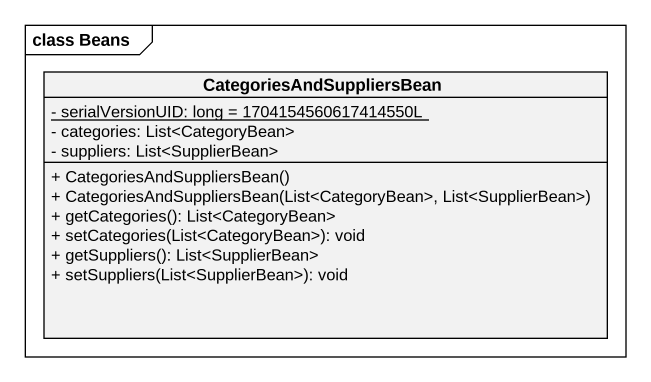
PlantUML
@startuml
mainframe class Beans
hide circle
hide empty members
skinparam classAttributeIconSize 0
class CategoriesAndSuppliersBean {
  {static} - serialVersionUID: long = 1704154560617414550L
  - categories: List<CategoryBean>
  - suppliers: List<SupplierBean>
  + CategoriesAndSuppliersBean()
  + CategoriesAndSuppliersBean(List<CategoryBean>, List<SupplierBean>)
  + getCategories(): List<CategoryBean>
  + setCategories(List<CategoryBean>): void
  + getSuppliers(): List<SupplierBean>
  + setSuppliers(List<SupplierBean>): void
}
@enduml
